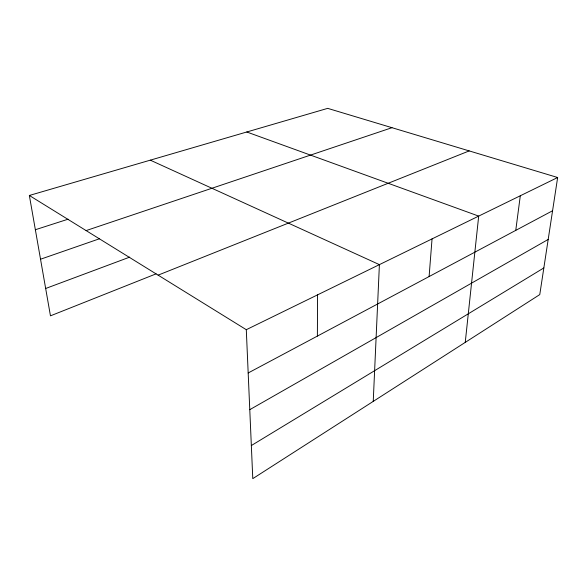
<?xml version="1.0" encoding="UTF-8"?>
<svg xmlns="http://www.w3.org/2000/svg" width="587" height="587" viewBox="0 0 587 587"><rect width="100%" height="100%" fill="white"/><g stroke="black" fill="none" stroke-linecap="round" stroke-linejoin="round"><path stroke-width="0.88" d="M317.376 336.094L317.574 294.857M373.237 401.398L379.4 264.634L150.294 160.156M429.104 276.558L432.047 238.902M465.242 342.397L478.691 216.104L246.775 131.987M515.76 230.375L520.302 195.764M29.35 195.471L327.7 108.36L557.65 177.509L539.769 294.593L252.784 478.64L246.291 329.696L29.35 195.471L50.46 315.843L156.105 273.85M251.346 445.548L543.841 267.929M249.783 409.667L548.192 239.437M248.184 372.972L552.572 210.755M246.291 329.696L557.65 177.509M158.123 275.142L469.196 150.91M45.661 288.488L129.712 257.121M40.532 259.227L99.482 238.755M86.106 230.588L391.991 127.687M35.359 229.73L68.092 219.2"/></g></svg>
